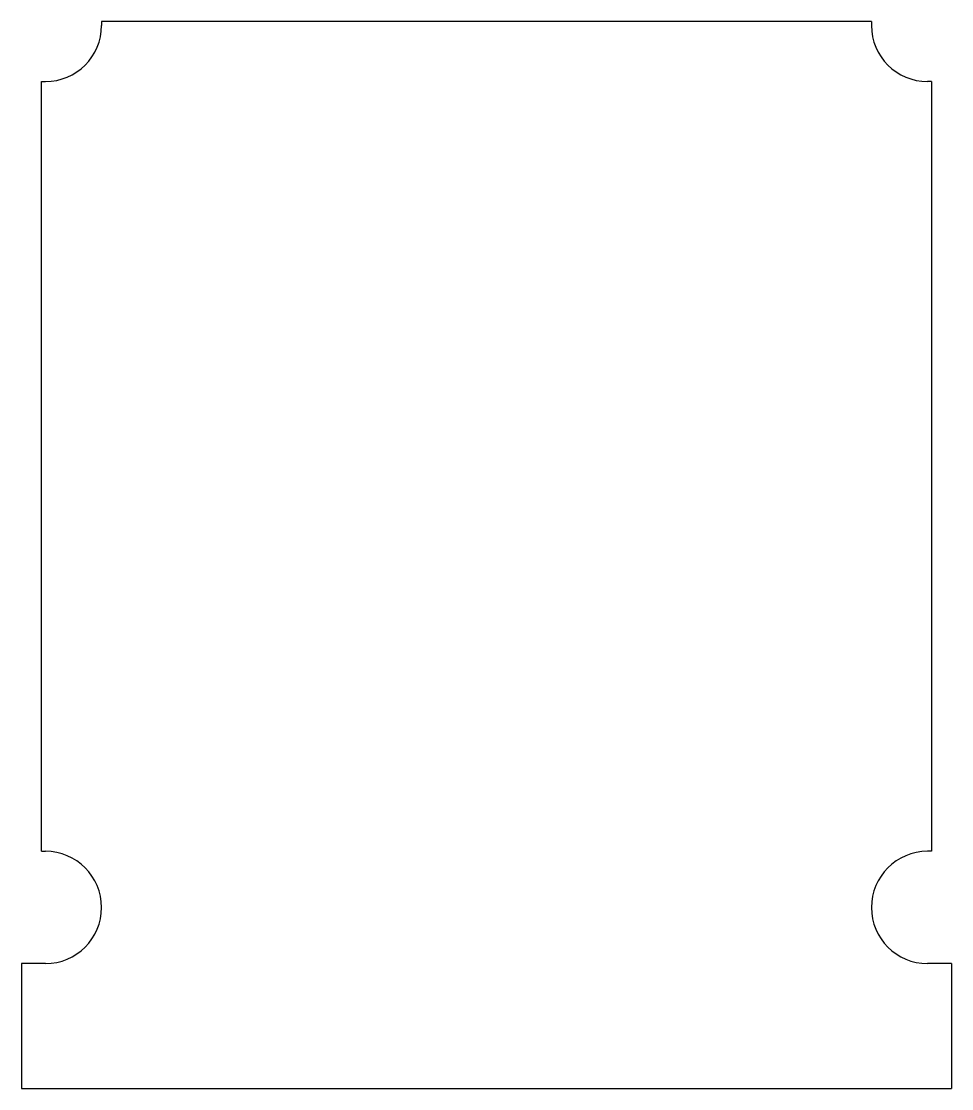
# Model space of a CAD drawing. Extents: x -97 to 19, y -101 to 32.
import ezdxf

# ---------------------------------------------------------------- set-up
doc = ezdxf.new("R2010")
doc.units = 0
doc.layers.add('VISIBLE', color=7, linetype='CONTINUOUS')

msp = doc.modelspace()

# ---------------------------------------------------------------- linework, layer by layer
at = {"layer": 'VISIBLE'}
for p, q in [((9.15, 31.66), (-86.85, 31.66)), ((-86.85, 31.66), (-86.85, 31.16)), ((9.15, 31.66), (9.15, 31.16)), ((-94.35, 24.16), (-93.85, 24.16)), ((-94.35, -71.84), (-94.35, 24.16)), ((16.65, 24.16), (16.15, 24.16)), ((16.65, 24.16), (16.65, -71.84)), ((-94.35, -71.84), (-93.85, -71.84)), ((16.65, -71.84), (16.15, -71.84)), ((-93.85, -85.84), (-96.85, -85.84)), ((-96.85, -85.84), (-96.85, -101.44)), ((19.15, -85.84), (16.15, -85.84)), ((19.15, -85.84), (19.15, -101.44)), ((-96.85, -101.44), (19.15, -101.44))]:
    msp.add_line(p, q, dxfattribs=at)
for centre, start, end in [((-93.85, 31.16), 270, 0), ((16.15, 31.16), 180, 270), ((-93.85, -78.84), 270, 90), ((16.15, -78.84), 90, 270)]:
    msp.add_arc(centre, 7, start, end, dxfattribs=at)

doc.saveas('drawing.dxf')
